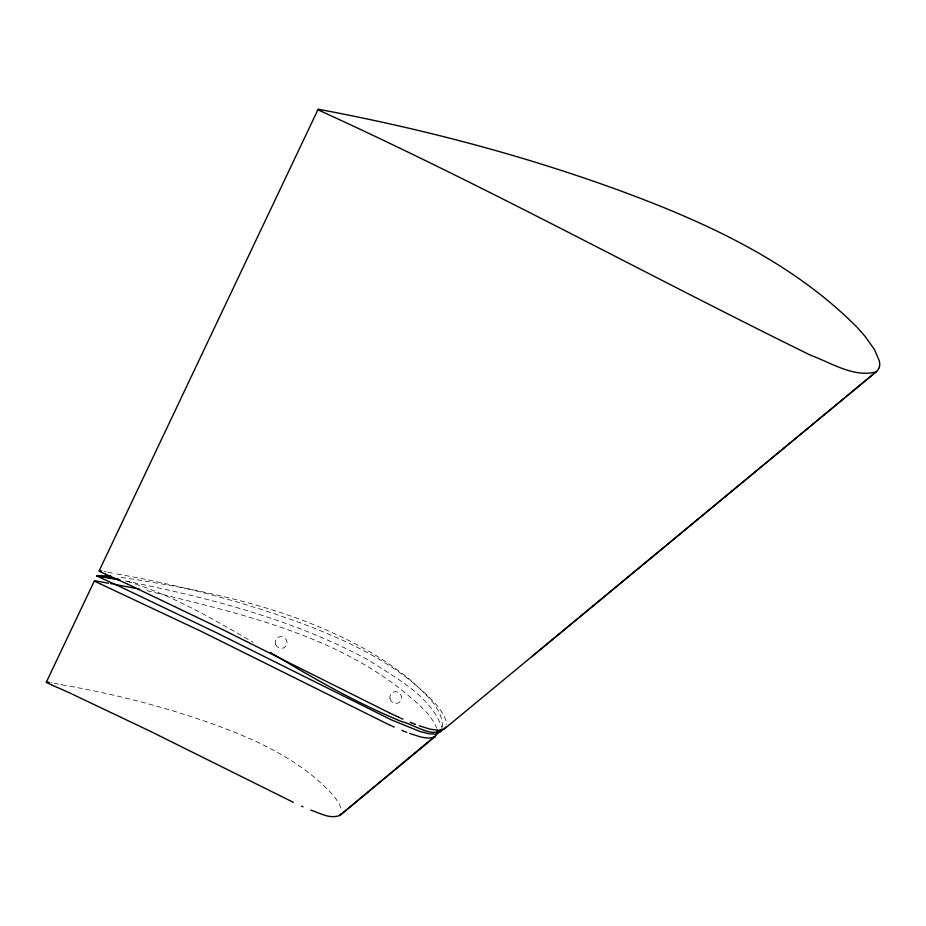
<?xml version="1.0" encoding="UTF-8"?>
<svg xmlns="http://www.w3.org/2000/svg" width="926" height="926" viewBox="0 0 926 926"><rect width="100%" height="100%" fill="white"/><g stroke="black" fill="none" stroke-linecap="round" stroke-linejoin="round"><path stroke-width="0.69" stroke-dasharray="4.63 3.47" d="M442.489 726.852C442.327 707.128 424.675 693.655 411.676 681.189C382.484 656.418 348.037 638.616 312.733 624.263A447.05 441.575 87.9 0 0 298.01 618.568C239.869 597.525 178.822 585.915 117.81 576.886M125.346 580.938C209.126 597.837 293.646 619.355 369.196 660.446C396.039 678.26 430.891 695.727 442.003 727.986M50.976 682.682L52.157 682.902M104.187 571.435L106.27 571.828M61.868 684.812C113.342 693.701 164.191 706.631 213.397 724.19C257.196 740.071 301.401 760.339 333.279 795.341A76.407 74.913 54.4 0 1 334.633 797.008L339.252 803.837L341.52 809.637A9.978 9.735 53.2 0 1 341.601 810.227M61.753 684.8L60.803 684.615M116.873 573.97C180.315 585.244 242.971 601.564 303.392 624.031C352.158 642.482 401.12 666.083 436.759 705.195A90.111 87.472 50.6 0 1 438.357 707.151L443.832 715.173L446.529 721.991A11.76 11.344 50.3 0 1 446.645 722.755L446.679 723.009A7.744 7.466 50.4 0 1 446.737 724.607M58.5 684.164L54.333 683.33M107.694 572.118L113.47 573.298M147.026 590.649C245.321 615.003 353.952 638.153 427.511 713.252A88.884 86.361 50.8 0 1 429.085 715.185L434.028 722.303L436.725 728.172M127.522 581.447C172.352 595.036 213.026 619.1 253.365 642.378M390.008 698.655A5.996 5.799 47.4 0 0 399.754 701.977A5.996 5.799 47.4 0 0 397.462 691.942A5.996 5.799 47.4 0 0 390.008 698.655M275.566 644.427A6.007 5.822 38.8 0 0 285.706 646.36A6.007 5.822 38.8 0 0 282.06 636.706A6.007 5.822 38.8 0 0 275.566 644.427"/><path stroke-width="1.39" d="M441.887 729.248L441.841 729.445A14.098 13.612 50.2 0 1 441.633 730.197L441.517 730.568M879.399 366.812L879.179 367.645M441.528 730.545L441.366 730.834A10.95 10.568 50.3 0 1 440.903 731.644L437.107 733.566A7.639 7.373 50.6 0 0 437.28 730.834L437.257 730.579A11.61 11.205 50.5 0 0 437.199 730.163L429.872 729.098L419.189 725.776M436.968 734.063L429.745 733.901L420.091 731.552L391.108 719.745L217.552 633.268L117.776 585.545A204.114 201.474 15.5 0 0 110.425 582.246L96.721 575.937L100.158 575.798M442.061 729.167C433.565 738.913 412.267 723.6 402.173 721.771C357.413 703.332 315.176 679.429 273.795 654.462M46.312 682.207L94.383 580.88M99.105 570.914L318.081 109.372M531.744 656.65L876.957 371.152L878.982 368.235M436.678 734.746L340.016 815.297C330.107 819.429 320.315 813.202 310.696 810.088M446.066 726.968L442.906 729.7L437.176 730.301M341.104 813.873L340.074 815.25M339.61 815.598L435.44 736.355M444.341 728.959L876.853 371.233M434.907 736.749C426.967 740.21 417.51 735.834 409.57 733.369M876.019 371.847C854.038 377.924 831.235 362.818 810.748 355.318C646.417 274.628 485.756 186.172 319.088 110.31A4.804 4.468 28.6 0 1 318.22 109.708M318.324 109.233C420.034 128.32 520.748 154.492 618.07 189.969C704.304 221.592 791.059 260.889 856.712 326.924M46.682 682.103L49.275 682.381M99.545 570.798L101.71 571.006M94.811 580.764L108.55 583.218M120.241 580.046L96.755 575.937A11.725 11.378 22.9 0 0 97.161 575.96L118.366 579.074M113.007 584.098L139.583 589.11M111.629 583.831L110.657 583.646M406.78 732.316L402 730.406M415.519 724.41L411.445 722.778M410.924 722.569L410.137 722.234M51.567 684.881L68.455 692.359M105.576 574.201L127.556 584.086M100.899 584.167L201.486 631.486L388.885 724.664M51.347 684.789L46.798 682.67A2.5 2.442 18.8 0 1 46.381 682.381M105.309 574.085L99.719 571.492A2.94 2.859 23.3 0 1 99.198 571.134M100.633 584.063L94.95 581.424A2.905 2.824 23 0 1 94.464 581.088M402.949 719.143L400.819 718.194M394.129 727.037L392.555 726.331M302.999 806.778L301.633 806.176M391.501 725.857L389.672 725.023M399.754 717.708L398.689 717.222M398.423 717.106L390.297 713.309M72.471 694.257L150.174 731.216L293.38 802.344M71.348 693.724L68.894 692.567M128.077 584.329L222.992 629.761L390.043 713.182M270.299 652.379L272.927 653.941M857.407 327.665L862.986 333.904A146.956 136.469 46.2 0 1 865.602 337.052L874.665 349.924L879.26 360.804A19.11 17.571 46.5 0 1 879.492 362.02L879.538 362.413A12.582 11.552 46.6 0 1 879.492 366.835M100.158 575.74A123.181 120.843 25.5 0 1 111.201 576.238"/></g></svg>
